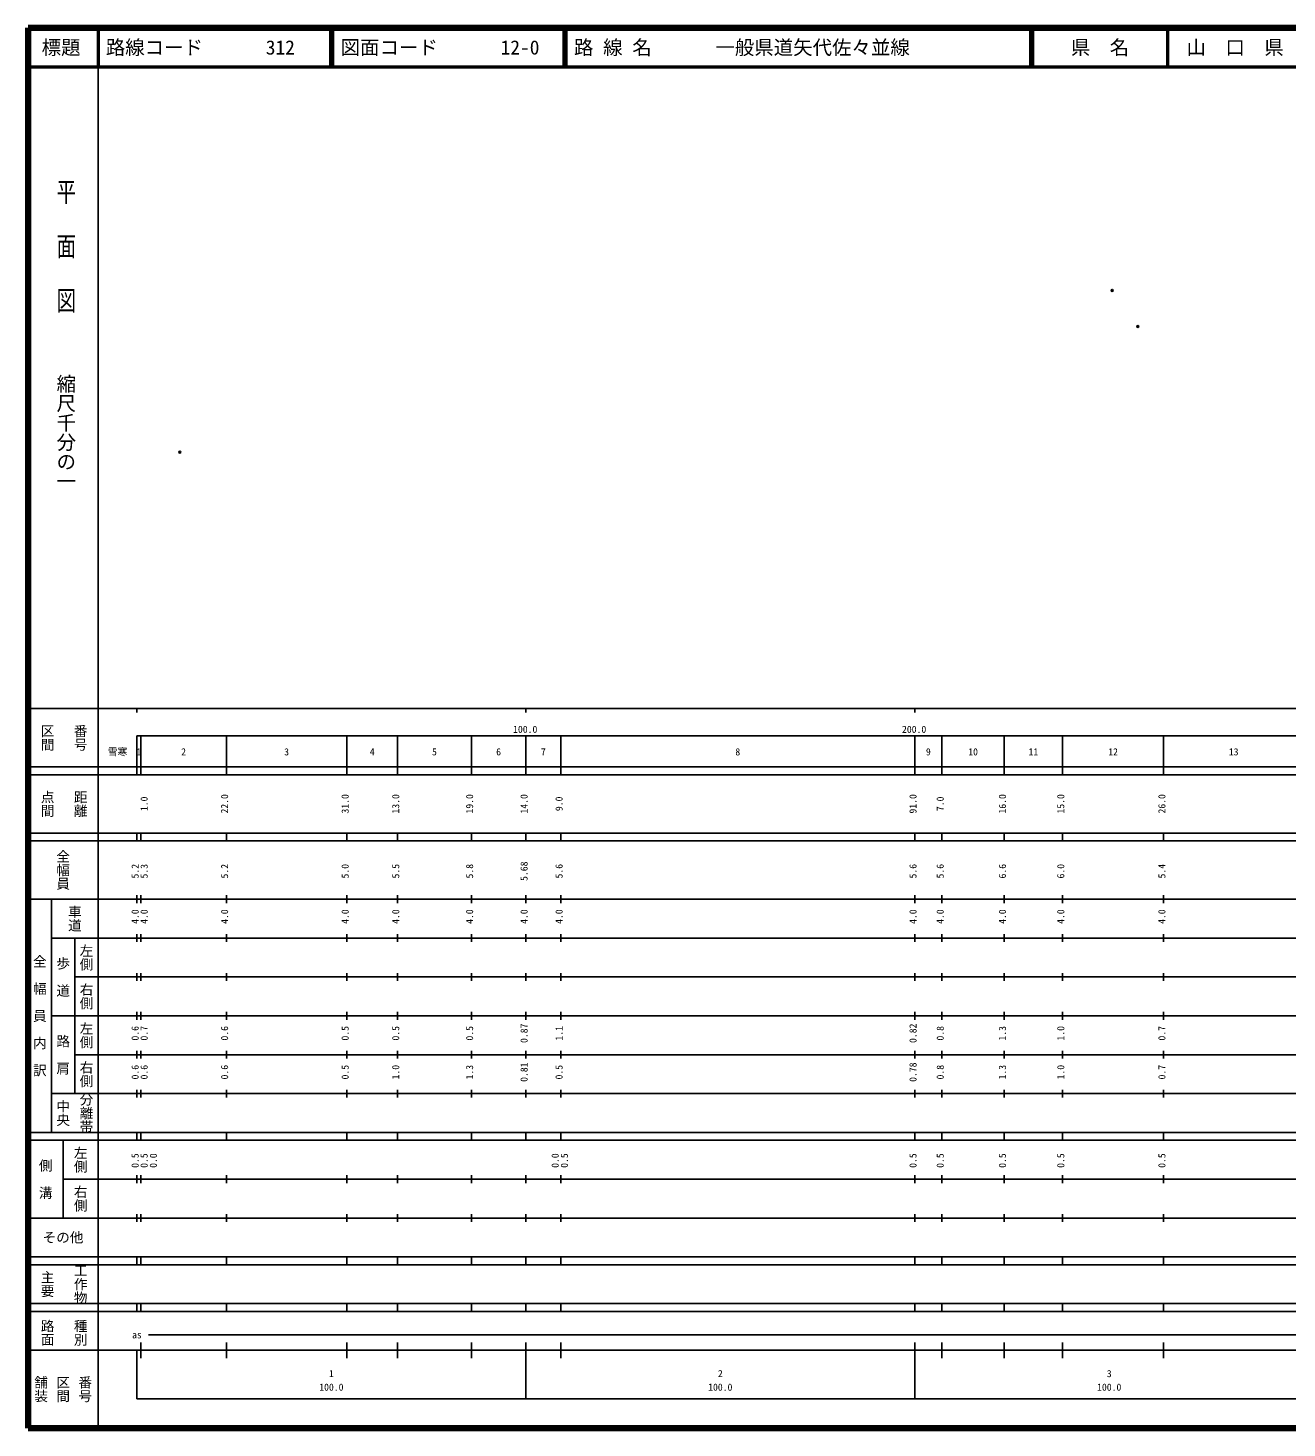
# Model space of a CAD drawing. Units: millimetres on the paper. Extents: x 40 to 680, y 20 to 380.
# Drawn here: x 40 to 363.7, y 20 to 380 of the extents above; entities that cross this region are included whole.
import ezdxf
from ezdxf.enums import TextEntityAlignment as Align

# ---------------------------------------------------------------- set-up
doc = ezdxf.new("R2010")
doc.units = ezdxf.units.MM
doc.header["$PDMODE"] = 32
doc.header["$PDSIZE"] = 0.5
doc.layers.add('M-OTRS', color=6, linetype='Continuous')
doc.layers.add('M-TTL-TXT', color=7, linetype='Continuous')
for name, color, linetype, lineweight in [('M-TTL', 2, 'Continuous', 140), ('M-TTL-BAND', 7, 'Continuous', 25), ('M-TTL-LINE', 7, 'Continuous', 50)]:
    doc.layers.add(name, color=color, linetype=linetype, lineweight=lineweight)
doc.styles.add('@ＭＳ ゴシック', font='')
doc.styles.add('ＭＳ ゴシック', font='')
doc.styles.get('@ＭＳ ゴシック').set_extended_font_data('@MS Gothic')
doc.styles.get('ＭＳ ゴシック').set_extended_font_data('MS Gothic')

msp = doc.modelspace()

# ---------------------------------------------------------------- linework, layer by layer
at = {"layer": 'M-OTRS'}
for p in [(318.764, 312.515), (325.347, 303.246), (79.022, 270.933)]:
    msp.add_point(p, dxfattribs=at)
at = {"layer": 'M-TTL'}
for p, q in [((40, 380), (40, 20)), ((680, 380), (40, 380)), ((40, 20), (680, 20))]:
    msp.add_line(p, q, dxfattribs=at)
at = {"layer": 'M-TTL-BAND'}
for p, q in [((58, 370), (58, 20)), ((40, 205), (579, 205)), ((68, 205), (68, 204)), ((168, 205), (168, 204)), ((268, 205), (268, 204)), ((68, 198), (579, 198)), ((68, 198), (68, 188)), ((69, 188), (69, 198)), ((91, 188), (91, 198)), ((122, 188), (122, 198)), ((135, 188), (135, 198)), ((154, 188), (154, 198)), ((168, 188), (168, 198)), ((177, 188), (177, 198)), ((268, 188), (268, 198)), ((275, 188), (275, 198)), ((291, 188), (291, 198)), ((306, 188), (306, 198)), ((332, 188), (332, 198)), ((40, 190), (579, 190)), ((40, 188), (579, 188)), ((40, 173), (579, 173)), ((68, 171), (68, 173)), ((69, 171), (69, 173)), ((91, 171), (91, 173)), ((122, 171), (122, 173)), ((135, 171), (135, 173)), ((154, 171), (154, 173)), ((168, 171), (168, 173)), ((177, 171), (177, 173)), ((268, 171), (268, 173)), ((275, 171), (275, 173)), ((291, 171), (291, 173)), ((306, 171), (306, 173)), ((332, 171), (332, 173)), ((40, 171), (579, 171)), ((40, 156), (579, 156)), ((46, 96), (46, 156)), ((68, 155), (68, 157)), ((69, 155), (69, 157)), ((91, 155), (91, 157)), ((122, 155), (122, 157)), ((135, 155), (135, 157)), ((154, 155), (154, 157)), ((168, 155), (168, 157)), ((177, 155), (177, 157)), ((268, 155), (268, 157)), ((275, 155), (275, 157)), ((291, 155), (291, 157)), ((306, 155), (306, 157)), ((332, 155), (332, 157)), ((46, 146), (579, 146)), ((52, 146), (52, 106)), ((68, 145), (68, 147)), ((69, 145), (69, 147)), ((91, 145), (91, 147)), ((122, 145), (122, 147)), ((135, 145), (135, 147)), ((154, 145), (154, 147)), ((168, 145), (168, 147)), ((177, 145), (177, 147)), ((268, 145), (268, 147)), ((275, 145), (275, 147)), ((291, 145), (291, 147)), ((306, 145), (306, 147)), ((332, 145), (332, 147)), ((68, 135), (68, 137)), ((69, 135), (69, 137)), ((91, 135), (91, 137)), ((122, 135), (122, 137)), ((135, 135), (135, 137)), ((154, 135), (154, 137)), ((168, 135), (168, 137)), ((177, 135), (177, 137)), ((268, 135), (268, 137)), ((275, 135), (275, 137)), ((291, 135), (291, 137)), ((306, 135), (306, 137)), ((332, 135), (332, 137)), ((52, 136), (579, 136)), ((46, 126), (579, 126)), ((68, 125), (68, 127)), ((69, 125), (69, 127)), ((91, 125), (91, 127)), ((122, 125), (122, 127)), ((135, 125), (135, 127)), ((154, 125), (154, 127)), ((168, 125), (168, 127)), ((177, 125), (177, 127)), ((268, 125), (268, 127)), ((275, 125), (275, 127)), ((291, 125), (291, 127)), ((306, 125), (306, 127)), ((332, 125), (332, 127)), ((52, 116), (579, 116)), ((68, 115), (68, 117)), ((69, 115), (69, 117)), ((91, 115), (91, 117)), ((122, 115), (122, 117)), ((135, 115), (135, 117)), ((154, 115), (154, 117)), ((168, 115), (168, 117)), ((177, 115), (177, 117)), ((268, 115), (268, 117)), ((275, 115), (275, 117)), ((291, 115), (291, 117)), ((306, 115), (306, 117)), ((332, 115), (332, 117)), ((46, 106), (579, 106)), ((68, 105), (68, 107)), ((69, 105), (69, 107)), ((91, 105), (91, 107)), ((122, 105), (122, 107)), ((135, 105), (135, 107)), ((154, 105), (154, 107)), ((168, 105), (168, 107)), ((177, 105), (177, 107)), ((268, 105), (268, 107)), ((275, 105), (275, 107)), ((291, 105), (291, 107)), ((306, 105), (306, 107)), ((332, 105), (332, 107)), ((40, 96), (579, 96)), ((40, 94), (579, 94)), ((49, 94), (49, 74)), ((68, 94), (68, 96)), ((69, 94), (69, 96)), ((91, 94), (91, 96)), ((122, 94), (122, 96)), ((135, 94), (135, 96)), ((154, 94), (154, 96)), ((168, 94), (168, 96)), ((177, 94), (177, 96)), ((268, 94), (268, 96)), ((275, 94), (275, 96)), ((291, 94), (291, 96)), ((306, 94), (306, 96)), ((332, 94), (332, 96)), ((49, 84), (579, 84)), ((68, 83), (68, 85)), ((69, 83), (69, 85)), ((91, 83), (91, 85)), ((122, 83), (122, 85)), ((135, 83), (135, 85)), ((154, 83), (154, 85)), ((168, 83), (168, 85)), ((177, 83), (177, 85)), ((268, 83), (268, 85)), ((275, 83), (275, 85)), ((291, 83), (291, 85)), ((306, 83), (306, 85)), ((332, 83), (332, 85)), ((40, 74), (579, 74)), ((68, 73), (68, 75)), ((69, 73), (69, 75)), ((91, 73), (91, 75)), ((122, 73), (122, 75)), ((135, 73), (135, 75)), ((154, 73), (154, 75)), ((168, 73), (168, 75)), ((177, 73), (177, 75)), ((268, 73), (268, 75)), ((275, 73), (275, 75)), ((291, 73), (291, 75)), ((306, 73), (306, 75)), ((332, 73), (332, 75)), ((40, 64), (579, 64)), ((40, 62), (579, 62)), ((68, 62), (68, 64)), ((69, 62), (69, 64)), ((91, 62), (91, 64)), ((122, 62), (122, 64)), ((135, 62), (135, 64)), ((154, 62), (154, 64)), ((168, 62), (168, 64)), ((177, 62), (177, 64)), ((268, 62), (268, 64)), ((275, 62), (275, 64)), ((291, 62), (291, 64)), ((306, 62), (306, 64)), ((332, 62), (332, 64)), ((40, 52), (579, 52)), ((68, 50), (68, 52)), ((69, 50), (69, 52)), ((91, 50), (91, 52)), ((122, 50), (122, 52)), ((135, 50), (135, 52)), ((154, 50), (154, 52)), ((168, 50), (168, 52)), ((177, 50), (177, 52)), ((268, 50), (268, 52)), ((275, 50), (275, 52)), ((291, 50), (291, 52)), ((306, 50), (306, 52)), ((332, 50), (332, 52)), ((40, 50), (579, 50)), ((71, 44), (565, 44)), ((40, 40), (579, 40)), ((68, 40), (68, 27.5)), ((69, 38), (69, 42)), ((91, 38), (91, 42)), ((122, 38), (122, 42)), ((135, 38), (135, 42)), ((154, 38), (154, 42)), ((168, 27.5), (168, 42)), ((177, 38), (177, 42)), ((268, 27.5), (268, 42)), ((275, 38), (275, 42)), ((291, 38), (291, 42)), ((306, 38), (306, 42)), ((332, 38), (332, 42)), ((68, 27.5), (579, 27.5))]:
    msp.add_line(p, q, dxfattribs=at)
at = {"layer": 'M-TTL-LINE'}
for p, q in [((58, 380), (58, 370)), ((117.75, 380), (117.75, 370)), ((118.25, 380), (118.25, 370)), ((177.75, 380), (177.75, 370)), ((178.25, 380), (178.25, 370)), ((297.75, 380), (297.75, 370)), ((298.25, 380), (298.25, 370)), ((333, 380), (333, 370)), ((40, 370), (680, 370))]:
    msp.add_line(p, q, dxfattribs=at)

# ---------------------------------------------------------------- texts
at = {"layer": 'M-TTL-BAND', "style": '@ＭＳ ゴシック', "width": 1.4}
msp.add_text('平  面  図', height=3.666, rotation=270, dxfattribs=at).set_placement((49.777, 306.475), align=Align.MIDDLE_RIGHT)
at = {"layer": 'M-TTL-BAND', "style": '@ＭＳ ゴシック'}
msp.add_text('縮尺千分の一', height=3.666, rotation=270, dxfattribs=at).set_placement((49.777, 261.03), align=Align.MIDDLE_RIGHT)
for s, p in [('区間', (45, 197.5)), ('番号', (53.5, 197.5)), ('点間', (45, 180.5)), ('距離', (53.5, 180.5)), ('全幅員', (49, 163.5)), ('車道', (52, 151)), ('左側', (55, 141)), ('全\u3000幅\u3000員\u3000内\u3000訳', (43, 126)), ('歩\u3000道', (49, 136)), ('右側', (55, 131)), ('左側', (55, 121)), ('路\u3000肩', (49, 116)), ('右側', (55, 111)), ('分離帯', (55, 101)), ('中央', (49, 101)), ('左側', (53.5, 89)), ('側\u3000溝', (44.5, 84)), ('右側', (53.5, 79)), ('工作物', (53.5, 57)), ('主要', (45, 57)), ('路面', (45, 44.5)), ('種別', (53.5, 44.5)), ('舗装', (43.333, 30)), ('区間', (49, 30)), ('番号', (54.667, 30))]:
    msp.add_text(s, height=2.566, rotation=270, dxfattribs=at).set_placement(p, align=Align.MIDDLE_CENTER)
at = {"layer": 'M-TTL-BAND', "style": 'ＭＳ ゴシック'}
for s, p in [('100.0', (167.844, 198.195)), ('200.0', (267.844, 198.195)), ('雪寒', (63.013, 192.405)), ('1', (68.5, 192.405)), ('2', (80, 192.405)), ('3', (106.5, 192.405)), ('4', (128.5, 192.405)), ('5', (144.5, 192.405)), ('6', (161, 192.405)), ('7', (172.5, 192.405)), ('8', (222.5, 192.405)), ('9', (271.5, 192.405)), ('10', (283, 192.405)), ('11', (298.5, 192.405)), ('12', (319, 192.405)), ('13', (350, 192.405)), ('as', (68, 42.5)), ('1', (118, 32.523)), ('2', (218, 32.523)), ('3', (318, 32.523)), ('100.0', (118, 29.033)), ('100.0', (218, 29.033)), ('100.0', (318, 29.033))]:
    msp.add_text(s, height=1.833, dxfattribs=at).set_placement(p, align=Align.BOTTOM_CENTER)
for s, p in [('1.0', (71.314, 180.5)), ('22.0', (92, 180.5)), ('31.0', (123, 180.5)), ('13.0', (136, 180.5)), ('19.0', (155, 180.5)), ('14.0', (169, 180.5)), ('9.0', (178, 180.5)), ('91.0', (269, 180.5)), ('7.0', (276, 180.5)), ('16.0', (292, 180.5)), ('15.0', (307, 180.5)), ('26.0', (333, 180.5)), ('5.2', (69, 163.174)), ('5.3', (71.314, 163.174)), ('5.2', (92, 163.174)), ('5.0', (123, 163.174)), ('5.5', (136, 163.174)), ('5.8', (155, 163.174)), ('5.68', (169, 163.174)), ('5.6', (178, 163.174)), ('5.6', (269, 163.174)), ('5.6', (276, 163.174)), ('6.6', (292, 163.174)), ('6.0', (307, 163.174)), ('5.4', (333, 163.174)), ('4.0', (69, 151.5)), ('4.0', (71.314, 151.5)), ('4.0', (92, 151.5)), ('4.0', (123, 151.5)), ('4.0', (136, 151.5)), ('4.0', (155, 151.5)), ('4.0', (169, 151.5)), ('4.0', (178, 151.5)), ('4.0', (269, 151.5)), ('4.0', (276, 151.5)), ('4.0', (292, 151.5)), ('4.0', (307, 151.5)), ('4.0', (333, 151.5)), ('0.6', (69, 121.5)), ('0.7', (71.314, 121.5)), ('0.6', (92, 121.5)), ('0.5', (123, 121.5)), ('0.5', (136, 121.5)), ('0.5', (155, 121.5)), ('0.87', (169, 121.5)), ('1.1', (178, 121.5)), ('0.82', (269, 121.5)), ('0.8', (276, 121.5)), ('1.3', (292, 121.5)), ('1.0', (307, 121.5)), ('0.7', (333, 121.5)), ('0.6', (69, 111.5)), ('0.6', (71.314, 111.5)), ('0.6', (92, 111.5)), ('0.5', (123, 111.5)), ('1.0', (136, 111.5)), ('1.3', (155, 111.5)), ('0.81', (169, 111.5)), ('0.5', (178, 111.5)), ('0.78', (269, 111.5)), ('0.8', (276, 111.5)), ('1.3', (292, 111.5)), ('1.0', (307, 111.5)), ('0.7', (333, 111.5)), ('0.5', (69, 88.764)), ('0.5', (71.31, 88.764)), ('0.0', (73.68, 88.764)), ('0.0', (177, 88.764)), ('0.5', (179.37, 88.764)), ('0.5', (269, 88.764)), ('0.5', (276, 88.764)), ('0.5', (292, 88.764)), ('0.5', (307, 88.764)), ('0.5', (333, 88.764))]:
    msp.add_text(s, height=1.833, rotation=90, dxfattribs=at).set_placement(p, align=Align.BOTTOM_CENTER)
msp.add_text('その他', height=2.566, dxfattribs=at).set_placement((49, 69), align=Align.MIDDLE_CENTER)
at = {"layer": 'M-TTL-TXT', "style": 'ＭＳ ゴシック'}
for s, p in [('標題', (48.5, 375)), ('県\u3000名', (315.625, 375)), ('山\u3000口\u3000県', (350.375, 375))]:
    msp.add_text(s, height=3.666, dxfattribs=at).set_placement(p, align=Align.MIDDLE_CENTER)
for s, p in [('路線コード', (60, 375)), ('312', (101.142, 375)), ('図面コード', (120.38, 375)), ('12-0', (161.521, 375)), ('路 線 名', (180.38, 375)), ('一般県道矢代佐々並線', (216.734, 375))]:
    msp.add_text(s, height=3.666, dxfattribs=at).set_placement(p, align=Align.MIDDLE_LEFT)

doc.saveas('drawing.dxf')
